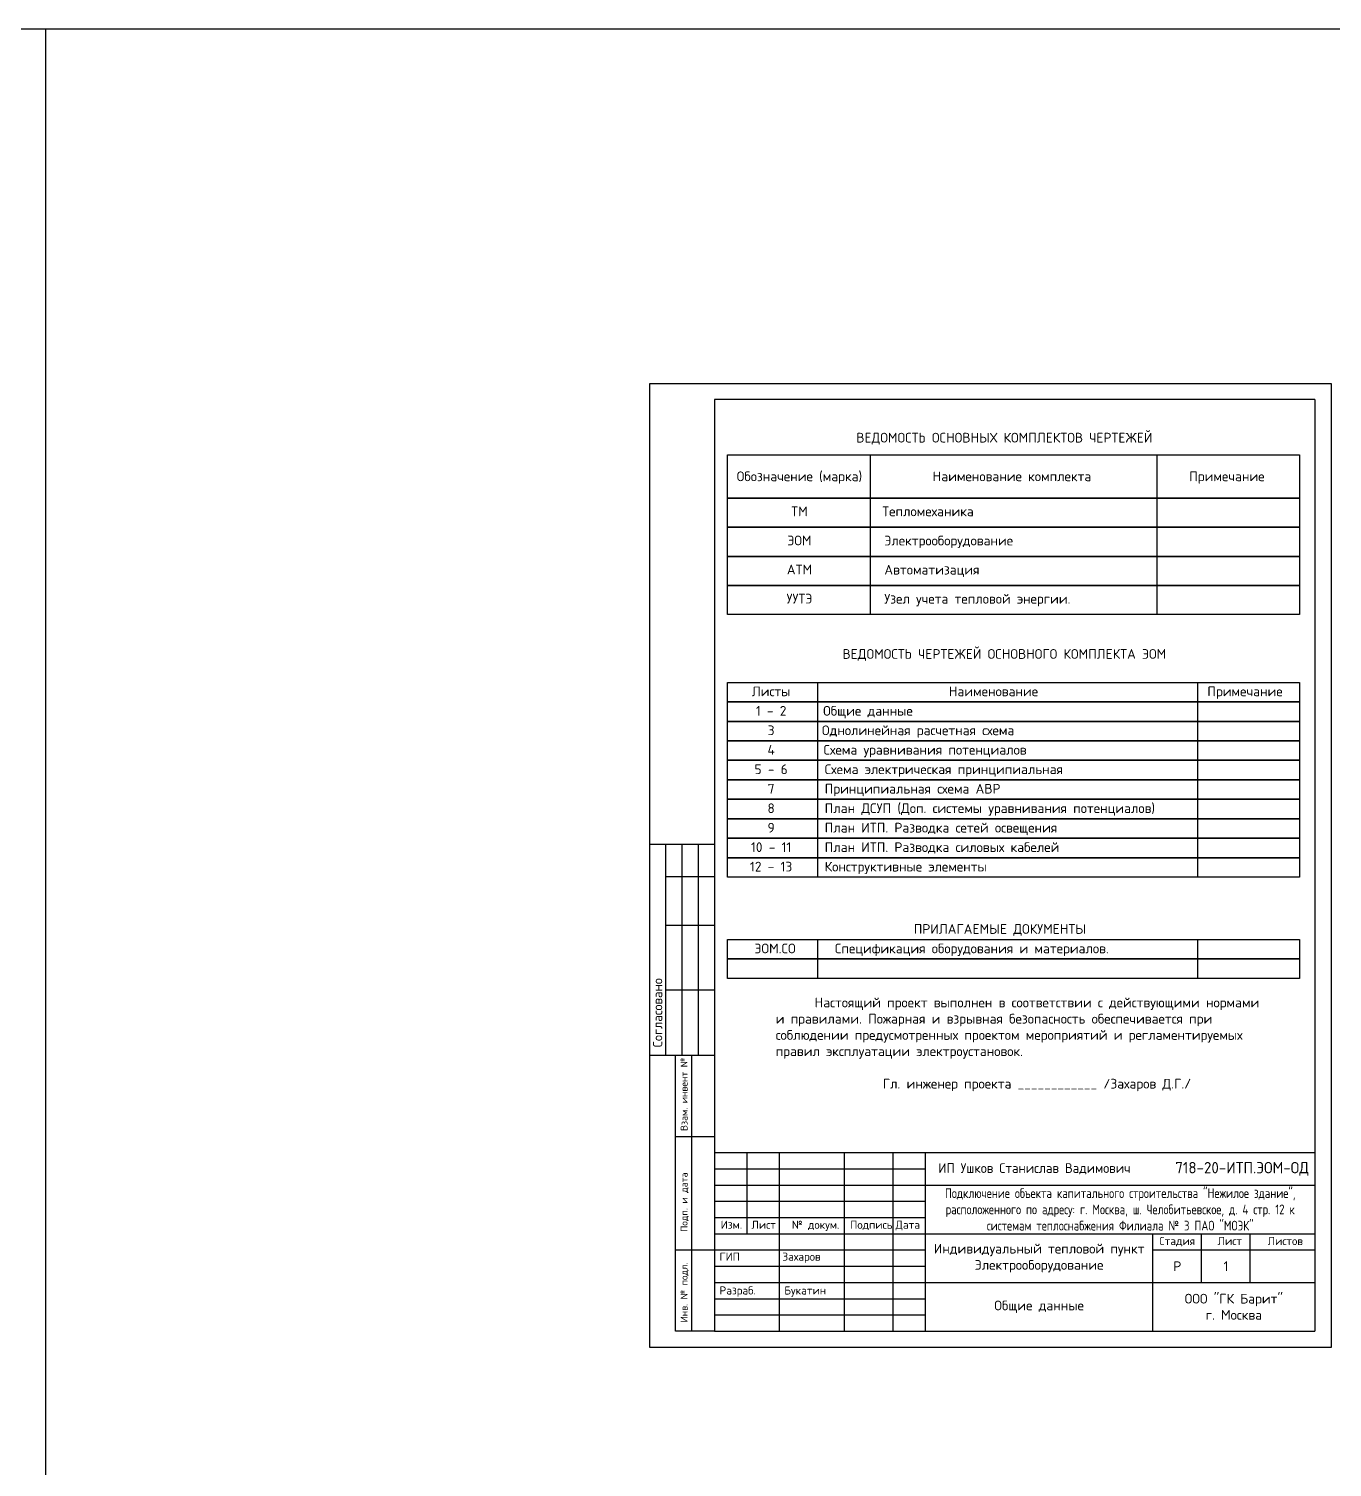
# Model space of a CAD drawing. Header units: millimetres. Extents: x 1606 to 7674, y 609 to 4159.
# Drawn here: x 5067.3 to 5468.9, y 3715.9 to 4159.1 of the extents above; entities that cross this region are included whole.
import ezdxf

# ---------------------------------------------------------------- set-up
doc = ezdxf.new("R2010")
doc.units = ezdxf.units.MM
doc.linetypes.add('K5LT_BASIC', pattern=[0])
doc.linetypes.add('K5LT_THIN', pattern=[0])
for name, color, linetype in [('24VDC', 7, 'Continuous'), ('LAYER0VIEW0', 7, 'Continuous'), ('Штамп', 7, 'Continuous')]:
    doc.layers.add(name, color=color, linetype=linetype)

msp = doc.modelspace()

# ---------------------------------------------------------------- linework, layer by layer
at = {"color": 4, "ltscale": 2}
msp.add_line((5072.43152, 4159.07542), (5072.43152, 608.90193), dxfattribs=at)
at = {"color": 7, "linetype": 'K5LT_THIN', "lineweight": 15}
msp.add_line((5258.58672, 3842.83388), (5258.58672, 3907.83388), dxfattribs=at)
at = {"color": 7, "linetype": 'K5LT_BASIC', "lineweight": 25}
msp.add_line((5278.58672, 3757.83388), (5266.58672, 3757.83388), dxfattribs=at)
at = {"layer": '24VDC', "color": 7}
for p, q in [((5278.58671, 3812.83388), (5463.58671, 3812.83388)), ((5278.58671, 3812.83388), (5278.58671, 3757.83388)), ((5298.58672, 3757.83388), (5298.58672, 3812.83388)), ((5318.58672, 3757.83388), (5318.58672, 3812.83388)), ((5333.58672, 3757.83388), (5333.58672, 3812.83388)), ((5343.58672, 3757.83388), (5343.58672, 3812.83388)), ((5278.58672, 3807.83388), (5343.58672, 3807.83388)), ((5278.58672, 3802.83388), (5343.58672, 3802.83388)), ((5278.58672, 3797.83388), (5343.58672, 3797.83388)), ((5278.58672, 3792.83388), (5343.58672, 3792.83388)), ((5278.58672, 3787.83388), (5343.58672, 3787.83388)), ((5278.58672, 3782.83388), (5343.58672, 3782.83388)), ((5278.58672, 3777.83388), (5343.58672, 3777.83388)), ((5278.58672, 3772.83388), (5343.58672, 3772.83388)), ((5278.58672, 3767.83388), (5343.58672, 3767.83388)), ((5278.58672, 3762.83388), (5343.58672, 3762.83388))]:
    msp.add_line(p, q, dxfattribs=at)
at = {"layer": '24VDC'}
for p, q in [((5288.58672, 3807.83388), (5288.58672, 3812.83388)), ((5298.58672, 3757.83388), (5298.58672, 3812.83388)), ((5318.58672, 3757.83388), (5318.58672, 3812.83388)), ((5333.58672, 3757.83388), (5333.58672, 3812.83388)), ((5343.58672, 3757.83388), (5343.58672, 3812.83388)), ((5288.58672, 3802.83388), (5288.58672, 3807.83388)), ((5288.58672, 3797.83388), (5288.58672, 3802.83388)), ((5343.58672, 3802.83388), (5413.58672, 3802.83388)), ((5413.58672, 3802.83388), (5463.58672, 3802.83388)), ((5288.58672, 3792.83388), (5288.58672, 3797.83388)), ((5288.58672, 3787.83388), (5288.58672, 3792.83388)), ((5298.58672, 3792.83388), (5318.58672, 3792.83388)), ((5318.58672, 3792.83388), (5333.58672, 3792.83388)), ((5333.58672, 3792.83388), (5343.58672, 3792.83388)), ((5298.58672, 3787.83388), (5318.58672, 3787.83388)), ((5318.58672, 3787.83388), (5333.58672, 3787.83388)), ((5333.58672, 3787.83388), (5343.58672, 3787.83388)), ((5343.58672, 3787.83388), (5413.58672, 3787.83388)), ((5413.58672, 3787.83388), (5463.58672, 3787.83388)), ((5413.58672, 3772.83388), (5413.58672, 3787.83388)), ((5428.58672, 3772.83388), (5428.58672, 3787.83388)), ((5443.58672, 3772.83388), (5443.58672, 3787.83388)), ((5413.58672, 3782.83388), (5428.58672, 3782.83388)), ((5428.58672, 3782.83388), (5443.58672, 3782.83388)), ((5443.58672, 3782.83388), (5463.58672, 3782.83388)), ((5343.58672, 3772.83388), (5413.58672, 3772.83388)), ((5413.58672, 3757.83388), (5413.58672, 3772.83388)), ((5413.58672, 3772.83388), (5463.58672, 3772.83388)), ((5278.58229, 3757.83388), (5463.58229, 3757.83388))]:
    msp.add_line(p, q, dxfattribs=at)
at = {"layer": '24VDC', "color": 4, "ltscale": 2}
msp.add_lwpolyline([(3093.50136, 4159.07542), (7446.68843, 4159.07542), (7446.68843, 608.90193), (3093.50136, 608.90193)], close=True, dxfattribs=at)
at = {"layer": 'LAYER0VIEW0', "color": 7, "linetype": 'K5LT_BASIC'}
for p, q in [((5258.59114, 3752.83388), (5258.59114, 4049.83388)), ((5258.59114, 4049.83388), (5468.58672, 4049.83388)), ((5468.58672, 4049.83388), (5468.58672, 3752.83388)), ((5463.58229, 4044.83388), (5278.58229, 4044.83388)), ((5278.58672, 4044.83388), (5278.58672, 3757.83388)), ((5463.58229, 4044.83388), (5463.58229, 3757.83388)), ((5326.48718, 4027.85433), (5326.48718, 4014.45496)), ((5414.9072, 4027.85433), (5414.9072, 4014.45496)), ((5326.48718, 4014.45496), (5326.48718, 3978.60279)), ((5414.9072, 4014.45496), (5414.9072, 3978.60279)), ((5310.26226, 3957.69645), (5310.26226, 3897.69898)), ((5427.41673, 3957.69645), (5427.41673, 3951.69709)), ((5427.41673, 3951.69645), (5427.41673, 3945.69709)), ((5427.41673, 3945.69645), (5427.41673, 3939.69709)), ((5427.41673, 3939.69645), (5427.41673, 3933.69709)), ((5427.41673, 3933.69645), (5427.41673, 3927.69709)), ((5427.41673, 3927.69645), (5427.41673, 3921.69709)), ((5427.41673, 3921.69709), (5427.41673, 3915.69772)), ((5427.41673, 3915.69709), (5427.41673, 3897.69898)), ((5310.26226, 3878.49331), (5310.26226, 3872.49394)), ((5427.41673, 3878.49268), (5427.41673, 3872.49331)), ((5310.26226, 3872.49331), (5310.26226, 3866.49394)), ((5427.41673, 3872.49268), (5427.41673, 3866.49331)), ((5468.58672, 3752.83388), (5258.59114, 3752.83388))]:
    msp.add_line(p, q, dxfattribs=at)
for points in [[(5282.52758, 4027.85433), (5458.8668, 4027.85433), (5458.8668, 4014.45496), (5282.52758, 4014.45496)], [(5282.52758, 4014.45496), (5458.8668, 4014.45496), (5458.8668, 4005.49192), (5282.52758, 4005.49192)], [(5282.52758, 4005.49192), (5458.8668, 4005.49192), (5458.8668, 3996.52887), (5282.52758, 3996.52887)], [(5282.52758, 3996.52887), (5458.8668, 3996.52887), (5458.8668, 3987.56583), (5282.52758, 3987.56583)], [(5282.52758, 3987.56583), (5458.8668, 3987.56583), (5458.8668, 3978.60279), (5282.52758, 3978.60279)], [(5282.52758, 3957.69645), (5458.8668, 3957.69645), (5458.8668, 3951.69709), (5282.52758, 3951.69709)], [(5282.52758, 3951.69645), (5458.8668, 3951.69645), (5458.8668, 3945.69709), (5282.52758, 3945.69709)], [(5282.52758, 3945.69645), (5458.8668, 3945.69645), (5458.8668, 3939.69709), (5282.52758, 3939.69709)], [(5282.52758, 3939.69645), (5458.8668, 3939.69645), (5458.8668, 3933.69709), (5282.52758, 3933.69709)], [(5282.52758, 3933.69645), (5458.8668, 3933.69645), (5458.8668, 3927.69709), (5282.52758, 3927.69709)], [(5282.52758, 3927.69645), (5458.8668, 3927.69645), (5458.8668, 3921.69709), (5282.52758, 3921.69709)], [(5282.52758, 3921.69709), (5458.8668, 3921.69709), (5458.8668, 3915.69772), (5282.52758, 3915.69772)], [(5282.52758, 3915.69709), (5458.8668, 3915.69709), (5458.8668, 3909.69772), (5282.52758, 3909.69772)], [(5282.52758, 3909.69772), (5458.8668, 3909.69772), (5458.8668, 3903.69835), (5282.52758, 3903.69835)], [(5282.52758, 3903.69835), (5458.8668, 3903.69835), (5458.8668, 3897.69898), (5282.52758, 3897.69898)], [(5282.52758, 3878.49268), (5458.8668, 3878.49268), (5458.8668, 3872.49331), (5282.52758, 3872.49331)], [(5282.52758, 3872.49268), (5458.8668, 3872.49268), (5458.8668, 3866.49331), (5282.52758, 3866.49331)]]:
    msp.add_lwpolyline(points, close=True, dxfattribs=at)
at = {"layer": 'Штамп', "linetype": 'Continuous'}
for p, q in [((5258.58672, 3907.83388), (5278.58672, 3907.83388)), ((5263.58672, 3842.83388), (5263.58672, 3907.83388)), ((5268.58672, 3842.83388), (5268.58672, 3907.83388)), ((5273.58672, 3842.83388), (5273.58672, 3907.83388)), ((5278.58672, 3897.83388), (5263.58672, 3897.83388)), ((5278.58672, 3882.83388), (5263.58672, 3882.83388)), ((5278.58672, 3862.83388), (5263.58672, 3862.83388)), ((5258.58672, 3842.83388), (5278.58672, 3842.83388)), ((5266.58672, 3842.83388), (5278.58672, 3842.83388)), ((5266.58672, 3757.83388), (5266.58672, 3842.83388)), ((5271.58672, 3757.83388), (5271.58672, 3842.83388)), ((5266.58672, 3817.83388), (5278.58672, 3817.83388)), ((5266.58672, 3782.83388), (5278.58672, 3782.83388))]:
    msp.add_line(p, q, dxfattribs=at)

# ---------------------------------------------------------------- texts
at = {"layer": '24VDC'}
for s, insert, char_height, width, attachment_point in [('{\\fISOCPEUR|b0|i0|c204|p34;\\W0.957;\\C3;ИП Ушков Станислав Вадимович}', (5377.14054, 3807.83388), 3, 61.9482355, 5), ('{\\fISOCPEUR|b0|i0|c204|p34;\\W0.957;\\C3;718-20-ИТП.ЭОМ\\fISOCPEUR|b0|i0|c0|p34;-\\fISOCPEUR|b0|i0|c204|p34;ОД}', (5441.14597, 3807.83388), 3.5, 44.8726366, 5), ('{\\fISOCPEUR|b0|i0|c204|p34;\\W0.8;Подключение объекта капитального строительства \\fISOCPEUR|b0|i0|c0|p34;"\\fISOCPEUR|b0|i0|c204|p34;Нежилое здание\\fISOCPEUR|b0|i0|c0|p34;"\\fISOCPEUR|b0|i0|c204|p34;, расположенного по адресу: г. Москва, ш. Челобитьевское, д. 4 стр. 12 к системам теплоснабжения Филиала № 3 ПАО \\fISOCPEUR|b0|i0|c0|p34;"\\fISOCPEUR|b0|i0|c204|p34;МОЭК\\fISOCPEUR|b0|i0|c0|p34;"}', (5403.58229, 3795.33388), 3, 120, 5), ('{\\fISOCPEUR|b0|i0|c204|p34;Изм.}', (5280.46892, 3791.85317), 2.5, 9.4325, 1), ('{\\fISOCPEUR|b0|i0|c204|p34;Лист}', (5289.94198, 3791.85317), 2.5, 9.4325, 1), ('{\\fISOCPEUR|b0|i0|c204|p34;№ докум.}', (5302.39209, 3791.85317), 2.5, 16.1195665, 1), ('{\\fISOCPEUR|b0|i0|c204|p34;Подпись}', (5320.38341, 3791.85317), 2.5, 12.5797101, 1), ('{\\fISOCPEUR|b0|i0|c204|p34;Дата}', (5334.35412, 3791.85317), 2.5, 9.4325, 1), ('{\\fISOCPEUR|b0|i0|c204|p34;Индивидуальный тепловой пункт\\fISOCPEUR|b0|i0|c0|p34;\\P\\fISOCPEUR|b0|i0|c204|p34;Электрооборудование}', (5378.58229, 3780.33388), 3, 70, 5), ('{\\fISOCPEUR|b0|i0|c204|p34;Стадия}', (5415.60287, 3786.85365), 2.5, 12.914638, 1), ('{\\fISOCPEUR|b0|i0|c204|p34;Лист}', (5433.58279, 3786.85365), 2.5, 12.9146, 1), ('{\\fISOCPEUR|b0|i0|c204|p34;Листов}', (5449.01294, 3786.85365), 2.5, 12.9146, 1), ('{\\fISOCPEUR|b0|i0|c204|p34;Р}', (5421.15957, 3777.83388), 3, 14.8542858, 5), ('{\\fISOCPEUR|b0|i0|c204|p34;1}', (5436.15957, 3777.83388), 3, 14.8542858, 5), ('{\\fISOCPEUR|b0|i0|c204|p34;Общие данные}', (5378.58672, 3765.33388), 3, 70, 5), ('{\\fISOCPEUR|b0|i0|c204|p34;ООО \\fISOCPEUR|b0|i0|c0|p34;"\\fISOCPEUR|b0|i0|c204|p34;ГК Барит\\fISOCPEUR|b0|i0|c0|p34;"\\P\\fISOCPEUR|b0|i0|c204|p34;г. Москва}', (5438.58672, 3765.33388), 3, 50, 5)]:
    msp.add_mtext(s, dxfattribs=dict(at, insert=insert, char_height=char_height, width=width, attachment_point=attachment_point))
at = {"layer": '24VDC', "color": 7, "lineweight": 0, "char_height": 2.5, "attachment_point": 1}
for s, insert, width in [('{\\fISOCPEUR|b0|i0|c204|p34;ГИП}', (5280.11298, 3782.0386), 15.4502), ('{\\fISOCPEUR|b0|i0|c204|p34;Захаров}', (5299.49224, 3782.03859), 28.2833333), ('{\\fISOCPEUR|b0|i0|c204|p34;Разраб.}', (5280.11298, 3771.61962), 15.4501566), ('{\\fISOCPEUR|b0|i0|c204|p34;Букатин}', (5300.07137, 3771.61962), 28.2833333)]:
    msp.add_mtext(s, dxfattribs=dict(at, insert=insert, width=width))
at = {"layer": 'LAYER0VIEW0', "color": 7, "linetype": 'K5LT_BASIC', "char_height": 3}
for s, insert, width, attachment_point in [('{\\fISOCPEUR|b0|i0|c204|p34;ВЕДОМОСТЬ ОСНОВНЫХ КОМПЛЕКТОВ ЧЕРТЕЖЕЙ}', (5367.87532, 4034.59724), 156.1761376, 2), ('{\\fISOCPEUR|b0|i0|c204|p34;Обозначение (марка)}', (5304.73566, 4022.68692), 156.1761376, 2), ('{\\fISOCPEUR|b0|i0|c204|p34;Наименование комплекта}', (5370.21761, 4022.68692), 156.1761376, 2), ('{\\fISOCPEUR|b0|i0|c204|p34;Примечание}', (5436.44497, 4022.68692), 156.1761376, 2), ('{\\fISOCPEUR|b0|i0|c204|p34;ТМ}', (5304.73566, 4011.89417), 156.1761376, 2), ('{\\fISOCPEUR|b0|i0|c204|p34;Тепломеханика}', (5330.24995, 4010.39417), 79.9353054, 4), ('{\\fISOCPEUR|b0|i0|c204|p34;ЭОМ}', (5304.73566, 4002.93113), 156.1761376, 2), ('{\\fISOCPEUR|b0|i0|c204|p34;Электрооборудование}', (5330.8961, 4000.98113), 82.9504529, 4), ('{\\fISOCPEUR|b0|i0|c204|p34;АТМ}', (5304.73566, 3993.96808), 156.1761376, 2), ('{\\fISOCPEUR|b0|i0|c204|p34;Автоматизация}', (5330.89606, 3992.01808), 82.9504529, 4), ('{\\fISOCPEUR|b0|i0|c204|p34;УУТЭ}', (5304.73566, 3985.00504), 156.1761376, 2), ('{\\fISOCPEUR|b0|i0|c204|p34;Узел учета тепловой энергии.}', (5330.89606, 3983.05504), 82.9504529, 4), ('{\\fISOCPEUR|b0|i0|c204|p34;ВЕДОМОСТЬ ЧЕРТЕЖЕЙ ОСНОВНОГО КОМПЛЕКТА ЭОМ}', (5367.87532, 3967.96119), 156.1761376, 2), ('{\\fISOCPEUR|b0|i0|c204|p34;Листы}', (5296.01184, 3956.43767), 156.1761376, 2), ('{\\fISOCPEUR|b0|i0|c204|p34;Наименование}', (5364.52041, 3956.43704), 156.1761376, 2), ('{\\fISOCPEUR|b0|i0|c204|p34;Примечание}', (5442.0283, 3956.43767), 156.1761376, 2), ('{\\fISOCPEUR|b0|i0|c204|p34;1\\fISOCPEUR|b0|i0|c0|p34; \\fISOCPEUR|b0|i0|c204|p34;-\\fISOCPEUR|b0|i0|c0|p34; \\fISOCPEUR|b0|i0|c204|p34;2}', (5296.01184, 3950.4383), 156.1761376, 2), ('\\pxql;{\\fISOCPEUR|b0|i0|c204|p34;Общие данные}', (5354.3877, 3950.43767), 84.6868562, 2), ('{\\fISOCPEUR|b0|i0|c204|p34;3}', (5296.01184, 3944.43767), 156.1761376, 2), ('\\pxql;{\\fISOCPEUR|b0|i0|c204|p34;Однолинейная расчетная схема}', (5371.27818, 3944.43767), 119.2226765, 2), ('{\\fISOCPEUR|b0|i0|c204|p34;4}', (5296.01184, 3938.43704), 156.1761376, 2), ('\\pxql;{\\fISOCPEUR|b0|i0|c204|p34;Схема уравнивания потенциалов}', (5390.24443, 3938.4389), 156.1761376, 2), ('{\\fISOCPEUR|b0|i0|c204|p34;5\\fISOCPEUR|b0|i0|c0|p34; \\fISOCPEUR|b0|i0|c204|p34;-\\fISOCPEUR|b0|i0|c0|p34; \\fISOCPEUR|b0|i0|c204|p34;6}', (5296.01184, 3932.43704), 156.1761376, 2), ('\\pxql;{\\fISOCPEUR|b0|i0|c204|p34;\\C256;Схема электрическая принципиальная}', (5390.6009, 3932.4389), 156.1761376, 2), ('{\\fISOCPEUR|b0|i0|c204|p34;7}', (5296.01184, 3926.43704), 156.1761376, 2), ('\\pxql;{\\fISOCPEUR|b0|i0|c204|p34;Принципиальная схема АВР}', (5390.6009, 3926.4389), 156.1761376, 2), ('{\\fISOCPEUR|b0|i0|c204|p34;8}', (5296.01184, 3920.43767), 156.1761376, 2), ('\\pxql;{\\fISOCPEUR|b0|i0|c204|p34;\\C256;План ДСУП (Доп. системы уравнивания потенциалов)}', (5390.6009, 3920.43953), 156.1761376, 2), ('{\\fISOCPEUR|b0|i0|c204|p34;9}', (5296.01184, 3914.4383), 156.1761376, 2), ('\\pxql;{\\fISOCPEUR|b0|i0|c204|p34;\\C256;План ИТП. Разводка сетей освещения}', (5390.6009, 3914.44016), 156.1761376, 2), ('{\\fISOCPEUR|b0|i0|c204|p34;10\\fISOCPEUR|b0|i0|c0|p34; \\fISOCPEUR|b0|i0|c204|p34;-\\fISOCPEUR|b0|i0|c0|p34; \\fISOCPEUR|b0|i0|c204|p34;11}', (5296.01184, 3908.43893), 156.1761376, 2), ('\\pxql;{\\fISOCPEUR|b0|i0|c204|p34;\\C256;План ИТП. Разводка силовых кабелей}', (5390.6009, 3908.4408), 156.1761376, 2), ('{\\fISOCPEUR|b0|i0|c204|p34;12\\fISOCPEUR|b0|i0|c0|p34; \\fISOCPEUR|b0|i0|c204|p34;-\\fISOCPEUR|b0|i0|c0|p34; \\fISOCPEUR|b0|i0|c204|p34;13}', (5296.01184, 3902.43956), 156.1761376, 2), ('\\pxql;{\\fISOCPEUR|b0|i0|c204|p34;\\C256;Конструктивные элементы}', (5390.6009, 3902.44143), 156.1761376, 2), ('{\\fISOCPEUR|b0|i0|c204|p34;ПРИЛАГАЕМЫЕ ДОКУМЕНТЫ}', (5366.49985, 3883.23452), 156.1761376, 2), ('{\\fISOCPEUR|b0|i0|c204|p34;ЭОМ.СО}', (5297.2268, 3877.23515), 156.1761376, 2), ('{\\fISOCPEUR|b0|i0|c204|p34;Спецификация оборудования и материалов.}', (5357.85098, 3877.2345), 156.1761376, 2), ('^I{\\fISOCPEUR|b0|i0|c204|p34;Настоящий проект выполнен в соответствии с действующими нормами и правилами. Пожарная и взрывная безопасность обеспечивается при соблюдении предусмотренных проектом мероприятий и регламентируемых правил эксплуатации электроустановок.\\P\\P^I           Гл. инженер проекта ____________ /Захаров Д.Г./}', (5297.41715, 3860.57408), 151.5714286, 1)]:
    msp.add_mtext(s, dxfattribs=dict(at, insert=insert, width=width, attachment_point=attachment_point))
at = {"layer": 'Штамп', "linetype": 'Continuous', "rotation": 90}
for s, insert, char_height, width, attachment_point in [('{\\fISOCPEUR|b0|i0|c204|p34;Согласовано}', (5261.0333, 3855.9212), 2.88, 26.1746478, 5), ('{\\fISOCPEUR|b0|i0|c204|p34;Взам. инвент №}', (5268.10148, 3819.51111), 2.16, 62.9489075, 1), ('{\\fISOCPEUR|b0|i0|c204|p34;Подп. и дата}', (5268.10148, 3788.42466), 2.16, 62.9489075, 1), ('{\\fISOCPEUR|b0|i0|c204|p34;Инв. № подл.}', (5268.10148, 3760.53486), 2.16, 62.9489075, 1)]:
    msp.add_mtext(s, dxfattribs=dict(at, insert=insert, char_height=char_height, width=width, attachment_point=attachment_point))

doc.saveas('drawing.dxf')
